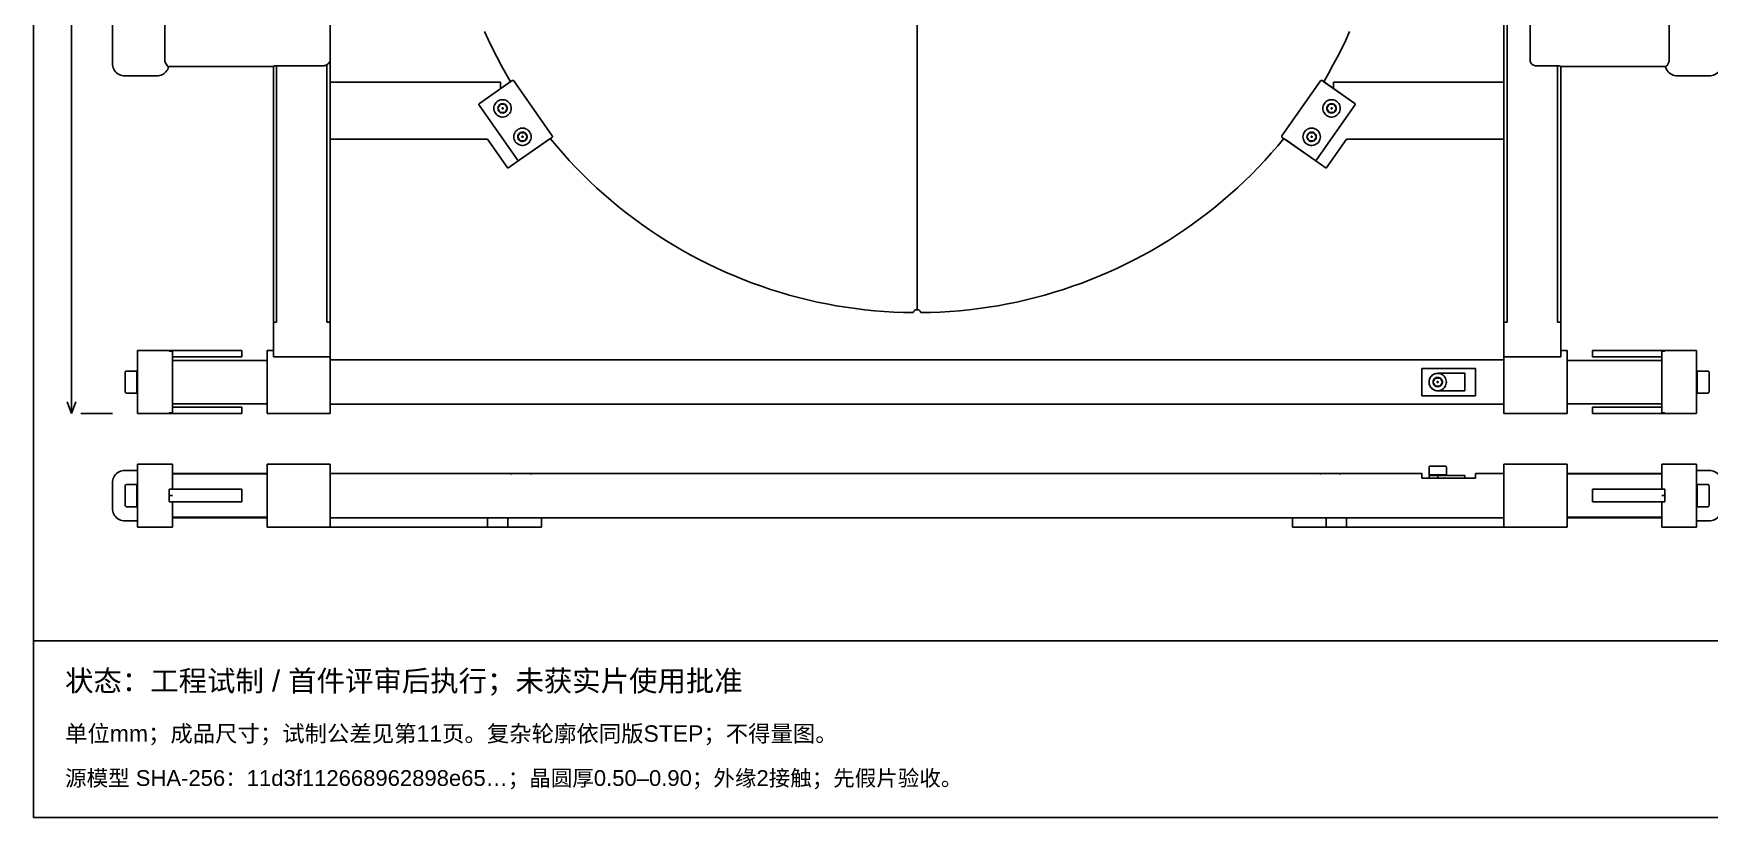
# Model space of a CAD drawing. Header units: millimetres. Extents: x 10 to 410, y 10 to 287.
# Drawn here: x 10 to 275.6, y 10 to 134.2 of the extents above; entities that cross this region are included whole.
import ezdxf

# ---------------------------------------------------------------- set-up
doc = ezdxf.new("R2010")
doc.units = ezdxf.units.MM
for name, color, linetype in [('DIM', 7, 'Continuous'), ('HOLD', 1, 'Continuous'), ('OUTLINE', 7, 'Continuous'), ('TEXT', 7, 'Continuous')]:
    doc.layers.add(name, color=color, linetype=linetype)
doc.styles.add('CJK', font='Arial Unicode.ttf')

msp = doc.modelspace()

# ---------------------------------------------------------------- linework, layer by layer
at = {"layer": 'DIM'}
for p, q in [((16, 74), (16, 256)), ((16, 74), (15.31, 75.88)), ((16, 74), (16.69, 75.88)), ((22.5, 74), (17.5, 74))]:
    msp.add_line(p, q, dxfattribs=at)
at = {"layer": 'OUTLINE'}
msp.add_line((10, 38), (410, 38), dxfattribs=at)
for points in [[(10, 10), (410, 10), (410, 287), (10, 287), (10, 10)], [(243, 88.5), (243, 241.5)], [(243.5, 88.5), (243.5, 241.5)], [(22.5, 129.5), (22.5, 200.5)], [(150, 165), (150, 90.47)], [(30.82, 130), (30.82, 137)], [(57, 130), (57, 137)], [(247.13, 130), (247.13, 137)], [(269.18, 130), (269.18, 137)], [(81.46, 134.55), (82.08, 133.19), (82.72, 131.85), (83.4, 130.52), (84.1, 129.2), (84.82, 127.89), (85.57, 126.6)], [(214.43, 126.6), (215.18, 127.89), (215.9, 129.2), (216.6, 130.52), (217.28, 131.85), (217.92, 133.19), (218.54, 134.55)], [(22.5, 129.5), (22.51, 129.26), (22.56, 129.02), (22.63, 128.79), (22.73, 128.57), (22.85, 128.36), (23, 128.17), (23.17, 128), (23.36, 127.85), (23.57, 127.73), (23.79, 127.63), (24.02, 127.56), (24.26, 127.51), (24.5, 127.5)], [(24.5, 127.5), (29.5, 127.5)], [(31.44, 129), (31.36, 128.77), (31.26, 128.55), (31.14, 128.35), (30.99, 128.16), (30.82, 128), (30.63, 127.85), (30.42, 127.73), (30.2, 127.63), (29.97, 127.56), (29.74, 127.51), (29.5, 127.5)], [(31.44, 129), (31.36, 128.77), (31.26, 128.55), (31.14, 128.35), (30.99, 128.16), (30.82, 128), (30.63, 127.85), (30.42, 127.73), (30.2, 127.63), (29.97, 127.56), (29.74, 127.51), (29.5, 127.5)], [(30.96, 129.5), (30.88, 129.68), (30.83, 129.86), (30.83, 129.93), (30.82, 130)], [(30.96, 129.5), (30.88, 129.68), (30.83, 129.86), (30.83, 129.93), (30.82, 130)], [(31.37, 129), (31.32, 129.01), (31.25, 129.07), (31.16, 129.18), (30.96, 129.5)], [(31.37, 129), (48, 129)], [(31.44, 129), (31.44, 129), (31.44, 129), (31.43, 129), (31.43, 129), (31.43, 129), (31.42, 129), (31.42, 129), (31.41, 129), (31.41, 129), (31.4, 129), (31.4, 129), (31.39, 129), (31.38, 129), (31.37, 129)], [(31.44, 129), (48, 129)], [(48, 129), (48.05, 129.03), (48.1, 129.04), (48.13, 129.06), (48.23, 129.09), (48.4, 129.13), (48.5, 129.13)], [(48, 88.5), (48, 129)], [(48.5, 129.13), (56, 129.13)], [(48.5, 88.5), (48.5, 129.13)], [(56.5, 129.29), (56.39, 129.22), (56.26, 129.17), (56.13, 129.14), (56, 129.13)], [(57, 130), (56.99, 129.88), (56.94, 129.76), (56.86, 129.63), (56.75, 129.5), (56.6, 129.36), (56.5, 129.29)], [(56.5, 88.5), (56.5, 129.29)], [(57, 88.5), (57, 130)], [(248, 129.13), (247.85, 129.15), (247.7, 129.19), (247.57, 129.25), (247.44, 129.34), (247.34, 129.44), (247.25, 129.57), (247.19, 129.7), (247.15, 129.85), (247.13, 130)], [(248, 129.13), (251.5, 129.13)], [(251.5, 88.5), (251.5, 129.13)], [(252, 129), (251.95, 129.03), (251.9, 129.04), (251.87, 129.06), (251.77, 129.09), (251.6, 129.13), (251.5, 129.13)], [(252, 129), (251.97, 129.01)], [(252, 88.5), (252, 129)], [(252, 129), (268.63, 129)], [(252, 129), (268.56, 129)], [(268.63, 129), (268.62, 129), (268.61, 129), (268.6, 129), (268.6, 129), (268.59, 129), (268.59, 129), (268.58, 129), (268.58, 129), (268.57, 129), (268.57, 129), (268.57, 129), (268.56, 129), (268.56, 129), (268.56, 129)], [(268.56, 129), (268.64, 128.77), (268.74, 128.55), (268.86, 128.35), (269.01, 128.16), (269.18, 128), (269.37, 127.85), (269.58, 127.73), (269.8, 127.63), (270.03, 127.56), (270.26, 127.51), (270.5, 127.5)], [(268.56, 129), (268.64, 128.77), (268.74, 128.55), (268.86, 128.35), (269.01, 128.16), (269.18, 128), (269.37, 127.85), (269.58, 127.73), (269.8, 127.63), (270.03, 127.56), (270.26, 127.51), (270.5, 127.5)], [(268.63, 129), (268.68, 129.01), (268.75, 129.07), (268.84, 129.18), (269.04, 129.5)], [(269.04, 129.5), (269.12, 129.68), (269.17, 129.86), (269.17, 129.93), (269.18, 130)], [(270.5, 127.5), (275.5, 127.5)], [(277.5, 129.5), (277.49, 129.26), (277.44, 129.02), (277.37, 128.79), (277.27, 128.57), (277.15, 128.36), (277, 128.17), (276.83, 128), (276.64, 127.85), (276.43, 127.73), (276.21, 127.63), (275.98, 127.56), (275.74, 127.51), (275.5, 127.5)], [(57, 126.5), (84, 126.5)], [(85.82, 126.77), (80.66, 123.16)], [(85.33, 126.43), (80.66, 123.16)], [(84, 125.5), (84, 126.5)], [(84.18, 125.63), (84, 125.5)], [(85.57, 126.6), (85.33, 126.43)], [(86.1, 126.72), (86.04, 126.78), (85.97, 126.81), (85.89, 126.81), (85.82, 126.77)], [(86.1, 126.72), (92.18, 118.04)], [(207.82, 118.04), (213.9, 126.72)], [(214.18, 126.77), (214.11, 126.81), (214.03, 126.81), (213.96, 126.78), (213.9, 126.72)], [(214.18, 126.77), (219.34, 123.16)], [(214.43, 126.6), (214.67, 126.43)], [(214.67, 126.43), (219.34, 123.16)], [(215.82, 125.63), (216, 125.5)], [(216, 126.5), (243, 126.5)], [(216, 125.5), (216, 126.5)], [(80.61, 122.88), (80.58, 122.95), (80.58, 123.03), (80.6, 123.1), (80.66, 123.16)], [(80.61, 122.88), (86.69, 114.2)], [(85.7, 122.37), (85.68, 122.58), (85.64, 122.78), (85.56, 122.97), (85.46, 123.14), (85.33, 123.31), (85.18, 123.45), (85.01, 123.56), (84.83, 123.65), (84.63, 123.71), (84.43, 123.74), (84.22, 123.74), (84.02, 123.71), (83.82, 123.65), (83.64, 123.56), (83.47, 123.45), (83.32, 123.31), (83.19, 123.14), (83.09, 122.97), (83.01, 122.78), (82.96, 122.58), (82.95, 122.37), (82.96, 122.17), (83.01, 121.97), (83.09, 121.77), (83.19, 121.6), (83.32, 121.44), (83.47, 121.3), (83.64, 121.18), (83.82, 121.09), (84.02, 121.03), (84.22, 121), (84.43, 121), (84.63, 121.03), (84.83, 121.09), (85.01, 121.18), (85.18, 121.3), (85.33, 121.44), (85.46, 121.6), (85.56, 121.77), (85.64, 121.97), (85.68, 122.17), (85.7, 122.37)], [(83.58, 122.37), (83.6, 122.52), (83.64, 122.66), (83.71, 122.79), (83.81, 122.91), (83.93, 123), (84.07, 123.07), (84.21, 123.1), (84.36, 123.11), (84.51, 123.09), (84.65, 123.04), (84.78, 122.96), (84.89, 122.85), (84.97, 122.73), (85.03, 122.59), (85.06, 122.45), (85.06, 122.3), (85.03, 122.15), (84.97, 122.01), (84.89, 121.89), (84.78, 121.78), (84.65, 121.7), (84.51, 121.65), (84.36, 121.63), (84.21, 121.64), (84.07, 121.67), (83.93, 121.74), (83.81, 121.83), (83.71, 121.95), (83.64, 122.08), (83.6, 122.22), (83.58, 122.37)], [(83.95, 123.01), (83.93, 122.96), (83.9, 122.91), (83.87, 122.87), (83.85, 122.82), (83.82, 122.78), (83.79, 122.73), (83.77, 122.69), (83.74, 122.65), (83.72, 122.6), (83.69, 122.56), (83.67, 122.51), (83.64, 122.47), (83.61, 122.42), (83.59, 122.37)], [(83.59, 122.37), (83.61, 122.32), (83.64, 122.27), (83.67, 122.23), (83.69, 122.18), (83.72, 122.14), (83.74, 122.09), (83.77, 122.05), (83.79, 122.01), (83.82, 121.96), (83.85, 121.92), (83.87, 121.87), (83.9, 121.83), (83.93, 121.78), (83.95, 121.73)], [(83.59, 122.37), (83.61, 122.32), (83.64, 122.27), (83.67, 122.23), (83.69, 122.18), (83.72, 122.14), (83.74, 122.09), (83.77, 122.05), (83.79, 122.01), (83.82, 121.96), (83.85, 121.92), (83.87, 121.87), (83.9, 121.83), (83.93, 121.78), (83.95, 121.73)], [(84.69, 123.01), (84.64, 123.01), (84.58, 123.01), (84.53, 123.01), (84.48, 123.01), (84.42, 123.01), (84.37, 123.01), (84.32, 123.01), (84.27, 123.01), (84.22, 123.01), (84.17, 123.01), (84.12, 123.01), (84.07, 123.01), (84.01, 123.01), (83.95, 123.01)], [(84.69, 123.01), (84.64, 123.01), (84.58, 123.01), (84.53, 123.01), (84.48, 123.01), (84.42, 123.01), (84.37, 123.01), (84.32, 123.01), (84.27, 123.01), (84.22, 123.01), (84.17, 123.01), (84.12, 123.01), (84.07, 123.01), (84.01, 123.01), (83.95, 123.01)], [(84.22, 122.37), (84.24, 122.42), (84.27, 122.46), (84.32, 122.47), (84.38, 122.46), (84.41, 122.42), (84.43, 122.37), (84.41, 122.32), (84.38, 122.28), (84.32, 122.27), (84.27, 122.28), (84.24, 122.32), (84.22, 122.37)], [(85.06, 122.37), (85.03, 122.42), (85.01, 122.47), (84.98, 122.51), (84.95, 122.56), (84.93, 122.6), (84.9, 122.65), (84.88, 122.69), (84.85, 122.73), (84.83, 122.78), (84.8, 122.82), (84.78, 122.87), (84.75, 122.91), (84.72, 122.96), (84.69, 123.01)], [(85.06, 122.37), (85.03, 122.42), (85.01, 122.47), (84.98, 122.51), (84.95, 122.56), (84.93, 122.6), (84.9, 122.65), (84.88, 122.69), (84.85, 122.73), (84.83, 122.78), (84.8, 122.82), (84.78, 122.87), (84.75, 122.91), (84.72, 122.96), (84.69, 123.01)], [(84.69, 121.73), (84.72, 121.78), (84.75, 121.83), (84.78, 121.87), (84.8, 121.92), (84.83, 121.96), (84.85, 122.01), (84.88, 122.05), (84.9, 122.09), (84.93, 122.14), (84.95, 122.18), (84.98, 122.23), (85.01, 122.27), (85.03, 122.32), (85.06, 122.37)], [(84.69, 121.73), (84.72, 121.78), (84.75, 121.83), (84.78, 121.87), (84.8, 121.92), (84.83, 121.96), (84.85, 122.01), (84.88, 122.05), (84.9, 122.09), (84.93, 122.14), (84.95, 122.18), (84.98, 122.23), (85.01, 122.27), (85.03, 122.32), (85.06, 122.37)], [(213.31, 114.2), (219.39, 122.88)], [(217.05, 122.37), (217.04, 122.58), (216.99, 122.78), (216.91, 122.97), (216.81, 123.14), (216.68, 123.31), (216.53, 123.45), (216.36, 123.56), (216.18, 123.65), (215.98, 123.71), (215.78, 123.74), (215.57, 123.74), (215.37, 123.71), (215.17, 123.65), (214.99, 123.56), (214.82, 123.45), (214.67, 123.31), (214.54, 123.14), (214.44, 122.97), (214.36, 122.78), (214.32, 122.58), (214.3, 122.37), (214.32, 122.17), (214.36, 121.97), (214.44, 121.77), (214.54, 121.6), (214.67, 121.44), (214.82, 121.3), (214.99, 121.18), (215.17, 121.09), (215.37, 121.03), (215.57, 121), (215.78, 121), (215.98, 121.03), (216.18, 121.09), (216.36, 121.18), (216.53, 121.3), (216.68, 121.44), (216.81, 121.6), (216.91, 121.77), (216.99, 121.97), (217.04, 122.17), (217.05, 122.37)], [(214.93, 122.37), (214.95, 122.52), (214.99, 122.66), (215.07, 122.79), (215.16, 122.91), (215.28, 123), (215.42, 123.07), (215.56, 123.1), (215.71, 123.11), (215.86, 123.09), (216, 123.04), (216.13, 122.96), (216.24, 122.85), (216.33, 122.73), (216.38, 122.59), (216.41, 122.45), (216.41, 122.3), (216.38, 122.15), (216.33, 122.01), (216.24, 121.89), (216.13, 121.78), (216, 121.7), (215.86, 121.65), (215.71, 121.63), (215.56, 121.64), (215.42, 121.67), (215.28, 121.74), (215.16, 121.83), (215.07, 121.95), (214.99, 122.08), (214.95, 122.22), (214.93, 122.37)], [(215.31, 123.01), (215.28, 122.96), (215.25, 122.91), (215.22, 122.87), (215.2, 122.82), (215.17, 122.78), (215.15, 122.73), (215.12, 122.69), (215.1, 122.65), (215.07, 122.6), (215.05, 122.56), (215.02, 122.51), (214.99, 122.47), (214.97, 122.42), (214.94, 122.37)], [(214.94, 122.37), (214.97, 122.32), (214.99, 122.27), (215.02, 122.23), (215.05, 122.18), (215.07, 122.14), (215.1, 122.09), (215.12, 122.05), (215.15, 122.01), (215.17, 121.96), (215.2, 121.92), (215.22, 121.87), (215.25, 121.83), (215.28, 121.78), (215.31, 121.73)], [(214.94, 122.37), (214.97, 122.32), (214.99, 122.27), (215.02, 122.23), (215.05, 122.18), (215.07, 122.14), (215.1, 122.09), (215.12, 122.05), (215.15, 122.01), (215.17, 121.96), (215.2, 121.92), (215.22, 121.87), (215.25, 121.83), (215.28, 121.78), (215.31, 121.73)], [(216.05, 123.01), (215.99, 123.01), (215.93, 123.01), (215.88, 123.01), (215.83, 123.01), (215.78, 123.01), (215.73, 123.01), (215.68, 123.01), (215.63, 123.01), (215.58, 123.01), (215.52, 123.01), (215.47, 123.01), (215.42, 123.01), (215.36, 123.01), (215.31, 123.01)], [(216.05, 123.01), (215.99, 123.01), (215.93, 123.01), (215.88, 123.01), (215.83, 123.01), (215.78, 123.01), (215.73, 123.01), (215.68, 123.01), (215.63, 123.01), (215.58, 123.01), (215.52, 123.01), (215.47, 123.01), (215.42, 123.01), (215.36, 123.01), (215.31, 123.01)], [(215.57, 122.37), (215.59, 122.42), (215.62, 122.46), (215.68, 122.47), (215.73, 122.46), (215.76, 122.42), (215.78, 122.37), (215.76, 122.32), (215.73, 122.28), (215.68, 122.27), (215.62, 122.28), (215.59, 122.32), (215.57, 122.37)], [(216.41, 122.37), (216.39, 122.42), (216.36, 122.47), (216.33, 122.51), (216.31, 122.56), (216.28, 122.6), (216.26, 122.65), (216.23, 122.69), (216.21, 122.73), (216.18, 122.78), (216.15, 122.82), (216.13, 122.87), (216.1, 122.91), (216.07, 122.96), (216.05, 123.01)], [(216.41, 122.37), (216.39, 122.42), (216.36, 122.47), (216.33, 122.51), (216.31, 122.56), (216.28, 122.6), (216.26, 122.65), (216.23, 122.69), (216.21, 122.73), (216.18, 122.78), (216.15, 122.82), (216.13, 122.87), (216.1, 122.91), (216.07, 122.96), (216.05, 123.01)], [(216.05, 121.73), (216.07, 121.78), (216.1, 121.83), (216.13, 121.87), (216.15, 121.92), (216.18, 121.96), (216.21, 122.01), (216.23, 122.05), (216.26, 122.09), (216.28, 122.14), (216.31, 122.18), (216.33, 122.23), (216.36, 122.27), (216.39, 122.32), (216.41, 122.37)], [(216.05, 121.73), (216.07, 121.78), (216.1, 121.83), (216.13, 121.87), (216.15, 121.92), (216.18, 121.96), (216.21, 122.01), (216.23, 122.05), (216.26, 122.09), (216.28, 122.14), (216.31, 122.18), (216.33, 122.23), (216.36, 122.27), (216.39, 122.32), (216.41, 122.37)], [(219.34, 123.16), (219.4, 123.1), (219.42, 123.03), (219.42, 122.95), (219.39, 122.88)], [(83.95, 121.73), (84.01, 121.73), (84.07, 121.73), (84.12, 121.73), (84.17, 121.73), (84.22, 121.73), (84.27, 121.73), (84.32, 121.73), (84.37, 121.73), (84.42, 121.73), (84.48, 121.73), (84.53, 121.73), (84.58, 121.73), (84.64, 121.73), (84.69, 121.73)], [(83.95, 121.73), (84.01, 121.73), (84.07, 121.73), (84.12, 121.73), (84.17, 121.73), (84.22, 121.73), (84.27, 121.73), (84.32, 121.73), (84.37, 121.73), (84.42, 121.73), (84.48, 121.73), (84.53, 121.73), (84.58, 121.73), (84.64, 121.73), (84.69, 121.73)], [(215.31, 121.73), (215.36, 121.73), (215.42, 121.73), (215.47, 121.73), (215.52, 121.73), (215.58, 121.73), (215.63, 121.73), (215.68, 121.73), (215.73, 121.73), (215.78, 121.73), (215.83, 121.73), (215.88, 121.73), (215.93, 121.73), (215.99, 121.73), (216.05, 121.73)], [(215.31, 121.73), (215.36, 121.73), (215.42, 121.73), (215.47, 121.73), (215.52, 121.73), (215.58, 121.73), (215.63, 121.73), (215.68, 121.73), (215.73, 121.73), (215.78, 121.73), (215.83, 121.73), (215.88, 121.73), (215.93, 121.73), (215.99, 121.73), (216.05, 121.73)], [(57, 117.5), (81.94, 117.5)], [(81.94, 117.5), (85.17, 112.89)], [(88.85, 117.86), (88.84, 118.07), (88.79, 118.27), (88.72, 118.46), (88.61, 118.64), (88.49, 118.8), (88.34, 118.94), (88.17, 119.06), (87.98, 119.14), (87.78, 119.21), (87.58, 119.24), (87.38, 119.24), (87.17, 119.21), (86.98, 119.14), (86.79, 119.06), (86.62, 118.94), (86.47, 118.8), (86.34, 118.64), (86.24, 118.46), (86.16, 118.27), (86.12, 118.07), (86.1, 117.86), (86.12, 117.66), (86.16, 117.46), (86.24, 117.27), (86.34, 117.09), (86.47, 116.93), (86.62, 116.79), (86.79, 116.67), (86.98, 116.59), (87.17, 116.52), (87.38, 116.49), (87.58, 116.49), (87.78, 116.52), (87.98, 116.59), (88.17, 116.67), (88.34, 116.79), (88.49, 116.93), (88.61, 117.09), (88.72, 117.27), (88.79, 117.46), (88.84, 117.66), (88.85, 117.86)], [(86.74, 117.86), (86.75, 118.01), (86.8, 118.16), (86.87, 118.29), (86.97, 118.4), (87.09, 118.5), (87.22, 118.56), (87.37, 118.6), (87.52, 118.61), (87.66, 118.58), (87.81, 118.53), (87.93, 118.45), (88.04, 118.35), (88.13, 118.23), (88.19, 118.09), (88.22, 117.94), (88.22, 117.79), (88.19, 117.64), (88.13, 117.5), (88.04, 117.38), (87.93, 117.28), (87.81, 117.2), (87.66, 117.15), (87.52, 117.12), (87.37, 117.13), (87.22, 117.17), (87.09, 117.23), (86.97, 117.33), (86.87, 117.44), (86.8, 117.57), (86.75, 117.72), (86.74, 117.86)], [(87.11, 118.5), (87.08, 118.46), (87.05, 118.41), (87.03, 118.36), (87, 118.32), (86.97, 118.27), (86.95, 118.23), (86.92, 118.18), (86.9, 118.14), (86.87, 118.1), (86.85, 118.05), (86.82, 118.01), (86.8, 117.96), (86.77, 117.91), (86.74, 117.86)], [(86.74, 117.86), (86.77, 117.82), (86.8, 117.77), (86.82, 117.72), (86.85, 117.68), (86.87, 117.63), (86.9, 117.59), (86.92, 117.54), (86.95, 117.5), (86.97, 117.46), (87, 117.41), (87.03, 117.37), (87.05, 117.32), (87.08, 117.27), (87.11, 117.22)], [(86.74, 117.86), (86.77, 117.82), (86.8, 117.77), (86.82, 117.72), (86.85, 117.68), (86.87, 117.63), (86.9, 117.59), (86.92, 117.54), (86.95, 117.5), (86.97, 117.46), (87, 117.41), (87.03, 117.37), (87.05, 117.32), (87.08, 117.27), (87.11, 117.22)], [(92.13, 117.76), (86.97, 114.15)], [(91.64, 117.42), (86.97, 114.15)], [(87.85, 118.5), (87.79, 118.5), (87.74, 118.5), (87.68, 118.5), (87.63, 118.5), (87.58, 118.5), (87.53, 118.5), (87.48, 118.5), (87.43, 118.5), (87.38, 118.5), (87.33, 118.5), (87.27, 118.5), (87.22, 118.5), (87.17, 118.5), (87.11, 118.5)], [(87.85, 118.5), (87.79, 118.5), (87.74, 118.5), (87.68, 118.5), (87.63, 118.5), (87.58, 118.5), (87.53, 118.5), (87.48, 118.5), (87.43, 118.5), (87.38, 118.5), (87.33, 118.5), (87.27, 118.5), (87.22, 118.5), (87.17, 118.5), (87.11, 118.5)], [(87.11, 117.22), (87.17, 117.22), (87.22, 117.22), (87.27, 117.22), (87.33, 117.22), (87.38, 117.22), (87.43, 117.22), (87.48, 117.22), (87.53, 117.22), (87.58, 117.22), (87.63, 117.22), (87.68, 117.22), (87.74, 117.22), (87.79, 117.22), (87.85, 117.22)], [(87.11, 117.22), (87.17, 117.22), (87.22, 117.22), (87.27, 117.22), (87.33, 117.22), (87.38, 117.22), (87.43, 117.22), (87.48, 117.22), (87.53, 117.22), (87.58, 117.22), (87.63, 117.22), (87.68, 117.22), (87.74, 117.22), (87.79, 117.22), (87.85, 117.22)], [(87.38, 117.86), (87.39, 117.92), (87.43, 117.95), (87.48, 117.97), (87.53, 117.95), (87.57, 117.92), (87.58, 117.86), (87.57, 117.81), (87.53, 117.78), (87.48, 117.76), (87.43, 117.78), (87.39, 117.81), (87.38, 117.86)], [(88.22, 117.86), (88.19, 117.91), (88.16, 117.96), (88.14, 118.01), (88.11, 118.05), (88.08, 118.1), (88.06, 118.14), (88.03, 118.18), (88.01, 118.23), (87.98, 118.27), (87.96, 118.32), (87.93, 118.36), (87.9, 118.41), (87.88, 118.46), (87.85, 118.5)], [(88.22, 117.86), (88.19, 117.91), (88.16, 117.96), (88.14, 118.01), (88.11, 118.05), (88.08, 118.1), (88.06, 118.14), (88.03, 118.18), (88.01, 118.23), (87.98, 118.27), (87.96, 118.32), (87.93, 118.36), (87.9, 118.41), (87.88, 118.46), (87.85, 118.5)], [(87.85, 117.22), (87.88, 117.27), (87.9, 117.32), (87.93, 117.37), (87.96, 117.41), (87.98, 117.46), (88.01, 117.5), (88.03, 117.54), (88.06, 117.59), (88.08, 117.63), (88.11, 117.68), (88.14, 117.72), (88.16, 117.77), (88.19, 117.82), (88.22, 117.86)], [(87.85, 117.22), (87.88, 117.27), (87.9, 117.32), (87.93, 117.37), (87.96, 117.41), (87.98, 117.46), (88.01, 117.5), (88.03, 117.54), (88.06, 117.59), (88.08, 117.63), (88.11, 117.68), (88.14, 117.72), (88.16, 117.77), (88.19, 117.82), (88.22, 117.86)], [(91.88, 117.59), (92.86, 116.41), (93.87, 115.26), (94.9, 114.12), (95.95, 113.01), (97.02, 111.91), (98.12, 110.84), (99.23, 109.79), (100.37, 108.77), (101.53, 107.77), (102.71, 106.79), (103.91, 105.83), (105.13, 104.9), (106.36, 104), (107.62, 103.12), (108.89, 102.27), (110.18, 101.44), (111.49, 100.64), (112.81, 99.87), (114.15, 99.12), (115.5, 98.4), (116.87, 97.71), (118.25, 97.05), (119.65, 96.42), (121.05, 95.81), (122.47, 95.23), (123.9, 94.69), (125.35, 94.17), (126.8, 93.68), (128.26, 93.22), (129.73, 92.79), (131.21, 92.39), (132.7, 92.02), (134.19, 91.68), (135.69, 91.38), (137.2, 91.1), (138.71, 90.85), (140.23, 90.64), (141.75, 90.46), (143.27, 90.3), (144.8, 90.18), (146.33, 90.09), (147.86, 90.03), (149.39, 90)], [(92.13, 117.76), (92.18, 117.82), (92.21, 117.89), (92.21, 117.97), (92.18, 118.04)], [(150.61, 90), (152.14, 90.03), (153.67, 90.09), (155.2, 90.18), (156.73, 90.3), (158.25, 90.46), (159.77, 90.64), (161.29, 90.85), (162.8, 91.1), (164.31, 91.38), (165.81, 91.68), (167.3, 92.02), (168.79, 92.39), (170.27, 92.79), (171.74, 93.22), (173.2, 93.68), (174.65, 94.17), (176.1, 94.69), (177.53, 95.23), (178.95, 95.81), (180.35, 96.42), (181.75, 97.05), (183.13, 97.71), (184.5, 98.4), (185.85, 99.12), (187.19, 99.87), (188.51, 100.64), (189.82, 101.44), (191.11, 102.27), (192.38, 103.12), (193.64, 104), (194.87, 104.9), (196.09, 105.83), (197.29, 106.79), (198.47, 107.77), (199.63, 108.77), (200.77, 109.79), (201.88, 110.84), (202.98, 111.91), (204.05, 113.01), (205.1, 114.12), (206.13, 115.26), (207.14, 116.41), (208.12, 117.59)], [(207.82, 118.04), (207.79, 117.97), (207.79, 117.89), (207.82, 117.82), (207.87, 117.76)], [(207.87, 117.76), (213.03, 114.15)], [(208.36, 117.42), (213.03, 114.15)], [(213.9, 117.86), (213.88, 118.07), (213.84, 118.27), (213.76, 118.46), (213.66, 118.64), (213.53, 118.8), (213.38, 118.94), (213.21, 119.06), (213.02, 119.14), (212.83, 119.21), (212.62, 119.24), (212.42, 119.24), (212.22, 119.21), (212.02, 119.14), (211.83, 119.06), (211.66, 118.94), (211.51, 118.8), (211.39, 118.64), (211.28, 118.46), (211.21, 118.27), (211.16, 118.07), (211.15, 117.86), (211.16, 117.66), (211.21, 117.46), (211.28, 117.27), (211.39, 117.09), (211.51, 116.93), (211.66, 116.79), (211.83, 116.67), (212.02, 116.59), (212.22, 116.52), (212.42, 116.49), (212.62, 116.49), (212.83, 116.52), (213.02, 116.59), (213.21, 116.67), (213.38, 116.79), (213.53, 116.93), (213.66, 117.09), (213.76, 117.27), (213.84, 117.46), (213.88, 117.66), (213.9, 117.86)], [(211.78, 117.86), (211.79, 118.01), (211.84, 118.16), (211.91, 118.29), (212.01, 118.4), (212.13, 118.5), (212.26, 118.56), (212.41, 118.6), (212.56, 118.61), (212.71, 118.58), (212.85, 118.53), (212.98, 118.45), (213.08, 118.35), (213.17, 118.23), (213.23, 118.09), (213.26, 117.94), (213.26, 117.79), (213.23, 117.64), (213.17, 117.5), (213.08, 117.38), (212.98, 117.28), (212.85, 117.2), (212.71, 117.15), (212.56, 117.12), (212.41, 117.13), (212.26, 117.17), (212.13, 117.23), (212.01, 117.33), (211.91, 117.44), (211.84, 117.57), (211.79, 117.72), (211.78, 117.86)], [(212.15, 118.5), (212.12, 118.46), (212.1, 118.41), (212.07, 118.36), (212.04, 118.32), (212.02, 118.27), (211.99, 118.23), (211.97, 118.18), (211.94, 118.14), (211.92, 118.1), (211.89, 118.05), (211.86, 118.01), (211.84, 117.96), (211.81, 117.91), (211.78, 117.86)], [(211.78, 117.86), (211.81, 117.82), (211.84, 117.77), (211.86, 117.72), (211.89, 117.68), (211.92, 117.63), (211.94, 117.59), (211.97, 117.54), (211.99, 117.5), (212.02, 117.46), (212.04, 117.41), (212.07, 117.37), (212.1, 117.32), (212.12, 117.27), (212.15, 117.22)], [(211.78, 117.86), (211.81, 117.82), (211.84, 117.77), (211.86, 117.72), (211.89, 117.68), (211.92, 117.63), (211.94, 117.59), (211.97, 117.54), (211.99, 117.5), (212.02, 117.46), (212.04, 117.41), (212.07, 117.37), (212.1, 117.32), (212.12, 117.27), (212.15, 117.22)], [(212.89, 118.5), (212.83, 118.5), (212.78, 118.5), (212.73, 118.5), (212.67, 118.5), (212.62, 118.5), (212.57, 118.5), (212.52, 118.5), (212.47, 118.5), (212.42, 118.5), (212.37, 118.5), (212.32, 118.5), (212.26, 118.5), (212.21, 118.5), (212.15, 118.5)], [(212.89, 118.5), (212.83, 118.5), (212.78, 118.5), (212.73, 118.5), (212.67, 118.5), (212.62, 118.5), (212.57, 118.5), (212.52, 118.5), (212.47, 118.5), (212.42, 118.5), (212.37, 118.5), (212.32, 118.5), (212.26, 118.5), (212.21, 118.5), (212.15, 118.5)], [(212.15, 117.22), (212.21, 117.22), (212.26, 117.22), (212.32, 117.22), (212.37, 117.22), (212.42, 117.22), (212.47, 117.22), (212.52, 117.22), (212.57, 117.22), (212.62, 117.22), (212.67, 117.22), (212.73, 117.22), (212.78, 117.22), (212.83, 117.22), (212.89, 117.22)], [(212.15, 117.22), (212.21, 117.22), (212.26, 117.22), (212.32, 117.22), (212.37, 117.22), (212.42, 117.22), (212.47, 117.22), (212.52, 117.22), (212.57, 117.22), (212.62, 117.22), (212.67, 117.22), (212.73, 117.22), (212.78, 117.22), (212.83, 117.22), (212.89, 117.22)], [(212.42, 117.86), (212.43, 117.92), (212.47, 117.95), (212.52, 117.97), (212.57, 117.95), (212.61, 117.92), (212.62, 117.86), (212.61, 117.81), (212.57, 117.78), (212.52, 117.76), (212.47, 117.78), (212.43, 117.81), (212.42, 117.86)], [(213.26, 117.86), (213.23, 117.91), (213.2, 117.96), (213.18, 118.01), (213.15, 118.05), (213.13, 118.1), (213.1, 118.14), (213.08, 118.18), (213.05, 118.23), (213.03, 118.27), (213, 118.32), (212.97, 118.36), (212.95, 118.41), (212.92, 118.46), (212.89, 118.5)], [(213.26, 117.86), (213.23, 117.91), (213.2, 117.96), (213.18, 118.01), (213.15, 118.05), (213.13, 118.1), (213.1, 118.14), (213.08, 118.18), (213.05, 118.23), (213.03, 118.27), (213, 118.32), (212.97, 118.36), (212.95, 118.41), (212.92, 118.46), (212.89, 118.5)], [(212.89, 117.22), (212.92, 117.27), (212.95, 117.32), (212.97, 117.37), (213, 117.41), (213.03, 117.46), (213.05, 117.5), (213.08, 117.54), (213.1, 117.59), (213.13, 117.63), (213.15, 117.68), (213.18, 117.72), (213.2, 117.77), (213.23, 117.82), (213.26, 117.86)], [(212.89, 117.22), (212.92, 117.27), (212.95, 117.32), (212.97, 117.37), (213, 117.41), (213.03, 117.46), (213.05, 117.5), (213.08, 117.54), (213.1, 117.59), (213.13, 117.63), (213.15, 117.68), (213.18, 117.72), (213.2, 117.77), (213.23, 117.82), (213.26, 117.86)], [(214.83, 112.89), (218.06, 117.5)], [(218.06, 117.5), (243, 117.5)], [(86.97, 114.15), (86.9, 114.12), (86.82, 114.12), (86.75, 114.14), (86.69, 114.2)], [(213.31, 114.2), (213.25, 114.14), (213.18, 114.12), (213.1, 114.12), (213.03, 114.15)], [(86.97, 114.15), (85.17, 112.89)], [(213.03, 114.15), (214.83, 112.89)], [(150, 90.47), (149.86, 90.46), (149.73, 90.42), (149.62, 90.34), (149.52, 90.25), (149.44, 90.13), (149.39, 90)], [(150.61, 90), (150.56, 90.13), (150.48, 90.25), (150.38, 90.34), (150.27, 90.42), (150.14, 90.46), (150, 90.47)], [(48, 88.5), (48.5, 88.5)], [(48, 83), (48, 88.5)], [(56.5, 88.5), (57, 88.5)], [(57, 83), (57, 88.5)], [(243, 88.5), (243.5, 88.5)], [(243, 83), (243, 88.5)], [(251.5, 88.5), (252, 88.5)], [(252, 83), (252, 88.5)], [(26.5, 84), (26.5, 83.97), (26.5, 83.87), (26.5, 83.72), (26.5, 83.5), (26.5, 83.23), (26.5, 82.91), (26.5, 82.54), (26.5, 82.12), (26.5, 81.66), (26.5, 81.17), (26.5, 80.65), (26.5, 80.11), (26.5, 79.56), (26.5, 79)], [(26.5, 84), (31.5, 84)], [(31.5, 83.9), (31.5, 84)], [(31.5, 84), (43, 84)], [(31.5, 83.9), (32, 83.9)], [(32, 83.9), (32, 83.78), (32, 83.61), (32, 83.4), (32, 83.15), (32, 82.85), (32, 82.53), (32, 82.16), (32, 81.77), (32, 81.35), (32, 80.91), (32, 80.45), (32, 79.97), (32, 79.49), (32, 79)], [(32, 83), (43, 83)], [(32, 82.43), (47, 82.43)], [(43, 83), (43, 84)], [(47, 84), (47, 83.97), (47, 83.87), (47, 83.72), (47, 83.5), (47, 83.23), (47, 82.91), (47, 82.54), (47, 82.12), (47, 81.66), (47, 81.17), (47, 80.65), (47, 80.11), (47, 79.56), (47, 79)], [(47, 84), (48, 84)], [(48, 83), (57, 83)], [(57, 83), (57, 82.79), (57, 82.57), (57, 82.33), (57, 82.07), (57, 81.81), (57, 81.53), (57, 81.24), (57, 80.94), (57, 80.63), (57, 80.31), (57, 79.99), (57, 79.66), (57, 79.33), (57, 79)], [(57, 82.5), (243, 82.5)], [(243, 83), (252, 83)], [(243, 83), (243, 82.79), (243, 82.57), (243, 82.33), (243, 82.07), (243, 81.81), (243, 81.53), (243, 81.24), (243, 80.94), (243, 80.63), (243, 80.31), (243, 79.99), (243, 79.66), (243, 79.33), (243, 79)], [(252, 84), (253, 84)], [(253, 84), (253, 83.97), (253, 83.87), (253, 83.72), (253, 83.5), (253, 83.23), (253, 82.91), (253, 82.54), (253, 82.12), (253, 81.66), (253, 81.17), (253, 80.65), (253, 80.11), (253, 79.56), (253, 79)], [(253, 82.43), (268, 82.43)], [(257, 84), (268.5, 84)], [(257, 83), (257, 84)], [(257, 83), (268, 83)], [(268, 83.9), (268, 83.78), (268, 83.61), (268, 83.4), (268, 83.15), (268, 82.85), (268, 82.53), (268, 82.16), (268, 81.77), (268, 81.35), (268, 80.91), (268, 80.45), (268, 79.97), (268, 79.49), (268, 79)], [(268, 83.9), (268.5, 83.9)], [(268.5, 83.9), (268.5, 84)], [(268.5, 84), (273.5, 84)], [(273.5, 84), (273.5, 83.97), (273.5, 83.87), (273.5, 83.72), (273.5, 83.5), (273.5, 83.23), (273.5, 82.91), (273.5, 82.54), (273.5, 82.12), (273.5, 81.66), (273.5, 81.17), (273.5, 80.65), (273.5, 80.11), (273.5, 79.56), (273.5, 79)], [(24.7, 80.75), (24.61, 80.73), (24.55, 80.68), (24.51, 80.62), (24.5, 80.55)], [(24.5, 79), (24.5, 79.17), (24.5, 79.34), (24.5, 79.51), (24.5, 79.67), (24.5, 79.82), (24.5, 79.97), (24.5, 80.1), (24.5, 80.21), (24.5, 80.31), (24.5, 80.4), (24.5, 80.46), (24.5, 80.51), (24.5, 80.54), (24.5, 80.55)], [(24.5, 80.55), (24.5, 80.55), (24.5, 80.54), (24.5, 80.52), (24.5, 80.49), (24.5, 80.46), (24.5, 80.42), (24.5, 80.37), (24.5, 80.32), (24.5, 80.26), (24.5, 80.2), (24.5, 80.13), (24.5, 80.05), (24.5, 79.97), (24.5, 79.89)], [(24.7, 80.75), (26.38, 80.75)], [(26.38, 79), (26.38, 79.2), (26.38, 79.39), (26.38, 79.58), (26.38, 79.76), (26.38, 79.93), (26.38, 80.09), (26.38, 80.24), (26.38, 80.37), (26.38, 80.48), (26.38, 80.58), (26.38, 80.65), (26.38, 80.71), (26.38, 80.74), (26.38, 80.75)], [(26.5, 80.63), (26.38, 80.75)], [(230, 81.17), (238.5, 81.17)], [(230, 81.17), (230, 81.03), (230, 80.89), (230, 80.75), (230, 80.61), (230, 80.46), (230, 80.3), (230, 80.15), (230, 79.99), (230, 79.83), (230, 79.66), (230, 79.5), (230, 79.33), (230, 79.17), (230, 79)], [(232.5, 80.39), (232.29, 80.37), (232.09, 80.32), (231.9, 80.25), (231.72, 80.14), (231.56, 80.02), (231.42, 79.86), (231.3, 79.69), (231.21, 79.51), (231.15, 79.31), (231.12, 79.1), (231.12, 78.9), (231.15, 78.69), (231.21, 78.49), (231.3, 78.31), (231.42, 78.14), (231.56, 77.98), (231.72, 77.86), (231.9, 77.75), (232.09, 77.68), (232.29, 77.63), (232.5, 77.61)], [(233.88, 79), (233.86, 79.2), (233.81, 79.41), (233.74, 79.6), (233.64, 79.77), (233.51, 79.94), (233.36, 80.08), (233.19, 80.19), (233, 80.28), (232.81, 80.34), (232.6, 80.37), (232.4, 80.37), (232.19, 80.34), (232, 80.28), (231.81, 80.19), (231.64, 80.08), (231.49, 79.94), (231.36, 79.77), (231.26, 79.6), (231.19, 79.41), (231.14, 79.2), (231.12, 79), (231.14, 78.8), (231.19, 78.59), (231.26, 78.4), (231.36, 78.23), (231.49, 78.06), (231.64, 77.92), (231.81, 77.81), (232, 77.72), (232.19, 77.66), (232.4, 77.63), (232.6, 77.63), (232.81, 77.66), (233, 77.72), (233.19, 77.81), (233.36, 77.92), (233.51, 78.06), (233.64, 78.23), (233.74, 78.4), (233.81, 78.59), (233.86, 78.8), (233.88, 79)], [(231.76, 79), (231.77, 79.15), (231.82, 79.29), (231.89, 79.42), (231.99, 79.54), (232.11, 79.63), (232.24, 79.7), (232.39, 79.73), (232.54, 79.74), (232.69, 79.72), (232.83, 79.67), (232.95, 79.59), (233.06, 79.48), (233.15, 79.36), (233.21, 79.22), (233.24, 79.08), (233.24, 78.92), (233.21, 78.78), (233.15, 78.64), (233.06, 78.52), (232.95, 78.41), (232.83, 78.33), (232.69, 78.28), (232.54, 78.26), (232.39, 78.27), (232.24, 78.3), (232.11, 78.37), (231.99, 78.46), (231.89, 78.58), (231.82, 78.71), (231.77, 78.85), (231.76, 79)], [(232.5, 80.39), (236.81, 80.39)], [(236.81, 77.61), (236.81, 80.39)], [(238.5, 81.17), (238.5, 81.03), (238.5, 80.89), (238.5, 80.75), (238.5, 80.61), (238.5, 80.46), (238.5, 80.3), (238.5, 80.15), (238.5, 79.99), (238.5, 79.83), (238.5, 79.66), (238.5, 79.5), (238.5, 79.33), (238.5, 79.17), (238.5, 79)], [(273.5, 80.63), (273.62, 80.75)], [(273.62, 80.75), (273.62, 80.71), (273.62, 80.58), (273.62, 80.37), (273.62, 80.09), (273.62, 79.76), (273.62, 79.39), (273.62, 79), (273.62, 78.61), (273.62, 78.24), (273.62, 77.91), (273.62, 77.63), (273.62, 77.42), (273.62, 77.29), (273.62, 77.25)], [(275.3, 80.75), (273.62, 80.75)], [(275.3, 80.75), (275.39, 80.73), (275.45, 80.68), (275.49, 80.62), (275.5, 80.55)], [(275.5, 79.89), (275.5, 79.97), (275.5, 80.05), (275.5, 80.13), (275.5, 80.2), (275.5, 80.26), (275.5, 80.32), (275.5, 80.37), (275.5, 80.42), (275.5, 80.46), (275.5, 80.49), (275.5, 80.52), (275.5, 80.54), (275.5, 80.55), (275.5, 80.55)], [(275.5, 80.55), (275.5, 80.51), (275.5, 80.4), (275.5, 80.21), (275.5, 79.97), (275.5, 79.67), (275.5, 79.34), (275.5, 79), (275.5, 78.66), (275.5, 78.33), (275.5, 78.03), (275.5, 77.79), (275.5, 77.6), (275.5, 77.49), (275.5, 77.45)], [(24.5, 77.45), (24.5, 77.46), (24.5, 77.49), (24.5, 77.54), (24.5, 77.6), (24.5, 77.69), (24.5, 77.79), (24.5, 77.9), (24.5, 78.03), (24.5, 78.18), (24.5, 78.33), (24.5, 78.49), (24.5, 78.66), (24.5, 78.83), (24.5, 79)], [(24.5, 78.11), (24.5, 78.03), (24.5, 77.95), (24.5, 77.87), (24.5, 77.8), (24.5, 77.74), (24.5, 77.68), (24.5, 77.63), (24.5, 77.58), (24.5, 77.54), (24.5, 77.51), (24.5, 77.48), (24.5, 77.46), (24.5, 77.45), (24.5, 77.45)], [(24.7, 77.25), (24.61, 77.27), (24.55, 77.32), (24.51, 77.38), (24.5, 77.45)], [(24.7, 77.25), (26.38, 77.25)], [(26.38, 77.25), (26.38, 77.26), (26.38, 77.29), (26.38, 77.35), (26.38, 77.42), (26.38, 77.52), (26.38, 77.63), (26.38, 77.76), (26.38, 77.91), (26.38, 78.07), (26.38, 78.24), (26.38, 78.42), (26.38, 78.61), (26.38, 78.8), (26.38, 79)], [(26.5, 77.37), (26.38, 77.25)], [(26.5, 79), (26.5, 78.44), (26.5, 77.89), (26.5, 77.35), (26.5, 76.83), (26.5, 76.34), (26.5, 75.88), (26.5, 75.46), (26.5, 75.09), (26.5, 74.77), (26.5, 74.5), (26.5, 74.28), (26.5, 74.13), (26.5, 74.03), (26.5, 74)], [(32, 79), (32, 78.51), (32, 78.03), (32, 77.55), (32, 77.09), (32, 76.65), (32, 76.23), (32, 75.84), (32, 75.47), (32, 75.15), (32, 74.85), (32, 74.6), (32, 74.39), (32, 74.22), (32, 74.1)], [(47, 79), (47, 78.44), (47, 77.89), (47, 77.35), (47, 76.83), (47, 76.34), (47, 75.88), (47, 75.46), (47, 75.09), (47, 74.77), (47, 74.5), (47, 74.28), (47, 74.13), (47, 74.03), (47, 74)], [(57, 79), (57, 78.44), (57, 77.89), (57, 77.35), (57, 76.83), (57, 76.34), (57, 75.88), (57, 75.46), (57, 75.09), (57, 74.77), (57, 74.5), (57, 74.28), (57, 74.13), (57, 74.03), (57, 74)], [(230, 79), (230, 78.83), (230, 78.67), (230, 78.5), (230, 78.34), (230, 78.17), (230, 78.01), (230, 77.85), (230, 77.7), (230, 77.54), (230, 77.39), (230, 77.25), (230, 77.11), (230, 76.97), (230, 76.83)], [(232.13, 79.64), (232.1, 79.59), (232.07, 79.54), (232.05, 79.5), (232.02, 79.45), (232, 79.41), (231.97, 79.36), (231.95, 79.32), (231.92, 79.28), (231.9, 79.23), (231.87, 79.19), (231.84, 79.14), (231.82, 79.1), (231.79, 79.05), (231.76, 79)], [(231.76, 79), (231.79, 78.95), (231.82, 78.9), (231.84, 78.86), (231.87, 78.81), (231.9, 78.77), (231.92, 78.72), (231.95, 78.68), (231.97, 78.64), (232, 78.59), (232.02, 78.55), (232.05, 78.5), (232.07, 78.46), (232.1, 78.41), (232.13, 78.36)], [(231.76, 79), (231.79, 78.95), (231.82, 78.9), (231.84, 78.86), (231.87, 78.81), (231.9, 78.77), (231.92, 78.72), (231.95, 78.68), (231.97, 78.64), (232, 78.59), (232.02, 78.55), (232.05, 78.5), (232.07, 78.46), (232.1, 78.41), (232.13, 78.36)], [(232.87, 79.64), (232.81, 79.64), (232.76, 79.64), (232.7, 79.64), (232.65, 79.64), (232.6, 79.64), (232.55, 79.64), (232.5, 79.64), (232.45, 79.64), (232.4, 79.64), (232.35, 79.64), (232.3, 79.64), (232.24, 79.64), (232.19, 79.64), (232.13, 79.64)], [(232.87, 79.64), (232.81, 79.64), (232.76, 79.64), (232.7, 79.64), (232.65, 79.64), (232.6, 79.64), (232.55, 79.64), (232.5, 79.64), (232.45, 79.64), (232.4, 79.64), (232.35, 79.64), (232.3, 79.64), (232.24, 79.64), (232.19, 79.64), (232.13, 79.64)], [(232.13, 78.36), (232.19, 78.36), (232.24, 78.36), (232.3, 78.36), (232.35, 78.36), (232.4, 78.36), (232.45, 78.36), (232.5, 78.36), (232.55, 78.36), (232.6, 78.36), (232.65, 78.36), (232.7, 78.36), (232.76, 78.36), (232.81, 78.36), (232.87, 78.36)], [(232.13, 78.36), (232.19, 78.36), (232.24, 78.36), (232.3, 78.36), (232.35, 78.36), (232.4, 78.36), (232.45, 78.36), (232.5, 78.36), (232.55, 78.36), (232.6, 78.36), (232.65, 78.36), (232.7, 78.36), (232.76, 78.36), (232.81, 78.36), (232.87, 78.36)], [(232.4, 79), (232.41, 79.05), (232.45, 79.09), (232.5, 79.1), (232.55, 79.09), (232.59, 79.05), (232.6, 79), (232.59, 78.95), (232.55, 78.91), (232.5, 78.9), (232.45, 78.91), (232.41, 78.95), (232.4, 79)], [(232.5, 77.61), (236.81, 77.61)], [(233.24, 79), (233.21, 79.05), (233.18, 79.1), (233.16, 79.14), (233.13, 79.19), (233.1, 79.23), (233.08, 79.28), (233.05, 79.32), (233.03, 79.36), (233, 79.41), (232.98, 79.45), (232.95, 79.5), (232.93, 79.54), (232.9, 79.59), (232.87, 79.64)], [(233.24, 79), (233.21, 79.05), (233.18, 79.1), (233.16, 79.14), (233.13, 79.19), (233.1, 79.23), (233.08, 79.28), (233.05, 79.32), (233.03, 79.36), (233, 79.41), (232.98, 79.45), (232.95, 79.5), (232.93, 79.54), (232.9, 79.59), (232.87, 79.64)], [(232.87, 78.36), (232.9, 78.41), (232.93, 78.46), (232.95, 78.5), (232.98, 78.55), (233, 78.59), (233.03, 78.64), (233.05, 78.68), (233.08, 78.72), (233.1, 78.77), (233.13, 78.81), (233.16, 78.86), (233.18, 78.9), (233.21, 78.95), (233.24, 79)], [(232.87, 78.36), (232.9, 78.41), (232.93, 78.46), (232.95, 78.5), (232.98, 78.55), (233, 78.59), (233.03, 78.64), (233.05, 78.68), (233.08, 78.72), (233.1, 78.77), (233.13, 78.81), (233.16, 78.86), (233.18, 78.9), (233.21, 78.95), (233.24, 79)], [(238.5, 79), (238.5, 78.83), (238.5, 78.67), (238.5, 78.5), (238.5, 78.34), (238.5, 78.17), (238.5, 78.01), (238.5, 77.85), (238.5, 77.7), (238.5, 77.54), (238.5, 77.39), (238.5, 77.25), (238.5, 77.11), (238.5, 76.97), (238.5, 76.83)], [(243, 79), (243, 78.44), (243, 77.89), (243, 77.35), (243, 76.83), (243, 76.34), (243, 75.88), (243, 75.46), (243, 75.09), (243, 74.77), (243, 74.5), (243, 74.28), (243, 74.13), (243, 74.03), (243, 74)], [(253, 79), (253, 78.44), (253, 77.89), (253, 77.35), (253, 76.83), (253, 76.34), (253, 75.88), (253, 75.46), (253, 75.09), (253, 74.77), (253, 74.5), (253, 74.28), (253, 74.13), (253, 74.03), (253, 74)], [(268, 79), (268, 78.51), (268, 78.03), (268, 77.55), (268, 77.09), (268, 76.65), (268, 76.23), (268, 75.84), (268, 75.47), (268, 75.15), (268, 74.85), (268, 74.6), (268, 74.39), (268, 74.22), (268, 74.1)], [(273.5, 79), (273.5, 78.44), (273.5, 77.89), (273.5, 77.35), (273.5, 76.83), (273.5, 76.34), (273.5, 75.88), (273.5, 75.46), (273.5, 75.09), (273.5, 74.77), (273.5, 74.5), (273.5, 74.28), (273.5, 74.13), (273.5, 74.03), (273.5, 74)], [(273.5, 77.37), (273.62, 77.25)], [(275.3, 77.25), (273.62, 77.25)], [(275.3, 77.25), (275.39, 77.27), (275.45, 77.32), (275.49, 77.38), (275.5, 77.45)], [(275.5, 78.11), (275.5, 78.12), (275.5, 78.13), (275.5, 78.16), (275.5, 78.2), (275.5, 78.25), (275.5, 78.31), (275.5, 78.37), (275.5, 78.45), (275.5, 78.53), (275.5, 78.61), (275.5, 78.71), (275.5, 78.8), (275.5, 78.9), (275.5, 79)], [(275.5, 77.45), (275.5, 77.45), (275.5, 77.46), (275.5, 77.48), (275.5, 77.51), (275.5, 77.54), (275.5, 77.58), (275.5, 77.63), (275.5, 77.68), (275.5, 77.74), (275.5, 77.8), (275.5, 77.87), (275.5, 77.95), (275.5, 78.03), (275.5, 78.11)], [(32, 75.57), (47, 75.57)], [(32, 75), (43, 75)], [(43, 74), (43, 75)], [(57, 75.5), (243, 75.5)], [(230, 76.83), (238.5, 76.83)], [(253, 75.57), (268, 75.57)], [(257, 75), (268, 75)], [(257, 74), (257, 75)], [(26.5, 74), (31.5, 74)], [(31.5, 74.1), (32, 74.1)], [(31.5, 74), (31.5, 74.1)], [(31.5, 74), (43, 74)], [(47, 74), (57, 74)], [(243, 74), (253, 74)], [(257, 74), (268.5, 74)], [(268, 74.1), (268.5, 74.1)], [(268.5, 74), (268.5, 74.1)], [(268.5, 74), (273.5, 74)], [(24.5, 65), (24.26, 64.99), (24.02, 64.94), (23.79, 64.87), (23.57, 64.77), (23.36, 64.65), (23.17, 64.5), (23, 64.33), (22.85, 64.14), (22.73, 63.93), (22.63, 63.71), (22.56, 63.48), (22.51, 63.24), (22.5, 63)], [(22.5, 63), (22.51, 63.24), (22.56, 63.48), (22.63, 63.71), (22.73, 63.93), (22.85, 64.14), (23, 64.33), (23.17, 64.5), (23.36, 64.65), (23.57, 64.77), (23.79, 64.87), (24.02, 64.94), (24.26, 64.99), (24.5, 65)], [(24.5, 65), (26.5, 65)], [(26.5, 66), (32, 66)], [(26.5, 66), (26.5, 65.87), (26.5, 65.5), (26.5, 64.91), (26.5, 64.12), (26.5, 63.17), (26.5, 62.11), (26.5, 61), (26.5, 59.89), (26.5, 58.83), (26.5, 57.88), (26.5, 57.09), (26.5, 56.5), (26.5, 56.13), (26.5, 56)], [(32, 66), (32, 65.98), (32, 65.9), (32, 65.79), (32, 65.62), (32, 65.41), (32, 65.16), (32, 64.87), (32, 64.55), (32, 64.18), (32, 63.79), (32, 63.37), (32, 62.93), (32, 62.47), (32, 62)], [(32, 64.5), (47, 64.5)], [(32, 64.43), (47, 64.43)], [(47, 66), (57, 66)], [(47, 66), (47, 65.87), (47, 65.5), (47, 64.91), (47, 64.12), (47, 63.17), (47, 62.11), (47, 61), (47, 59.89), (47, 58.83), (47, 57.88), (47, 57.09), (47, 56.5), (47, 56.13), (47, 56)], [(57, 66), (57, 65.87), (57, 65.5), (57, 64.91), (57, 64.12), (57, 63.17), (57, 62.11), (57, 61), (57, 59.89), (57, 58.83), (57, 57.88), (57, 57.09), (57, 56.5), (57, 56.13), (57, 56)], [(57, 64.5), (230, 64.5)], [(85.55, 64.5), (85.61, 64.49), (85.66, 64.46), (85.69, 64.41), (85.7, 64.35)], [(86.25, 64.5), (86.25, 64.5)], [(86.25, 64.5), (86.25, 64.5)], [(88.7, 64.5), (88.76, 64.49), (88.81, 64.46), (88.84, 64.41), (88.85, 64.35)], [(211.3, 64.5), (211.3, 64.5)], [(211.3, 64.5), (211.3, 64.5)], [(213.75, 64.5), (213.8, 64.49), (213.85, 64.46), (213.88, 64.41), (213.9, 64.35)], [(213.75, 64.5), (213.8, 64.49), (213.85, 64.46), (213.88, 64.41), (213.9, 64.35)], [(216.9, 64.5), (216.96, 64.49), (217.01, 64.46), (217.04, 64.41), (217.05, 64.35)], [(216.9, 64.5), (216.96, 64.49), (217.01, 64.46), (217.04, 64.41), (217.05, 64.35)], [(230, 64.5), (230, 64.5), (230, 64.48), (230, 64.46), (230, 64.44), (230, 64.4), (230, 64.36), (230, 64.31), (230, 64.25), (230, 64.18), (230, 64.11), (230, 64.03), (230, 63.94), (230, 63.85), (230, 63.75)], [(230, 63.75), (238.5, 63.75)], [(231.12, 65.52), (231.13, 65.55), (231.15, 65.61), (231.2, 65.65), (231.24, 65.67), (231.28, 65.67)], [(231.12, 65.52), (231.12, 64.28)], [(231.12, 64.28), (231.16, 64.28), (231.26, 64.28), (231.42, 64.28), (231.64, 64.28), (231.9, 64.28), (232.19, 64.28), (232.5, 64.28), (232.81, 64.28), (233.1, 64.28), (233.36, 64.28), (233.58, 64.28), (233.74, 64.28), (233.84, 64.28), (233.88, 64.28)], [(231.23, 64.17), (231.12, 64.28)], [(231.12, 64.17), (231.12, 64.17), (231.15, 64.17), (231.19, 64.17), (231.25, 64.17), (231.33, 64.17), (231.42, 64.17), (231.52, 64.17), (231.64, 64.17), (231.76, 64.17), (231.9, 64.17), (232.04, 64.17), (232.19, 64.17), (232.34, 64.17), (232.5, 64.17)], [(231.12, 63.75), (231.12, 64.17)], [(231.28, 65.67), (231.31, 65.67), (231.4, 65.67), (231.54, 65.67), (231.74, 65.67), (231.97, 65.67), (232.23, 65.67), (232.5, 65.67), (232.77, 65.67), (233.03, 65.67), (233.26, 65.67), (233.46, 65.67), (233.6, 65.67), (233.69, 65.67), (233.72, 65.67)], [(232.5, 63.75), (232.5, 64.17)], [(232.5, 64.17), (236.81, 64.17)], [(233.72, 65.67), (233.72, 65.67), (233.71, 65.67), (233.7, 65.67), (233.68, 65.67), (233.66, 65.67), (233.63, 65.67), (233.6, 65.67), (233.56, 65.67), (233.52, 65.67), (233.47, 65.67), (233.42, 65.67), (233.36, 65.67), (233.31, 65.67), (233.24, 65.67)], [(233.72, 65.67), (233.72, 65.67), (233.71, 65.67), (233.7, 65.67), (233.68, 65.67), (233.66, 65.67), (233.63, 65.67), (233.6, 65.67), (233.56, 65.67), (233.52, 65.67), (233.47, 65.67), (233.42, 65.67), (233.36, 65.67), (233.31, 65.67), (233.24, 65.67)], [(233.24, 65.67), (233.31, 65.67), (233.36, 65.67), (233.42, 65.67), (233.47, 65.67), (233.52, 65.67), (233.56, 65.67), (233.6, 65.67), (233.63, 65.67), (233.66, 65.67), (233.68, 65.67), (233.7, 65.67), (233.71, 65.67), (233.72, 65.67), (233.72, 65.67)], [(233.72, 65.67), (233.78, 65.66), (233.83, 65.63), (233.86, 65.58), (233.88, 65.52)], [(233.72, 65.67), (233.78, 65.66), (233.83, 65.63), (233.86, 65.58), (233.88, 65.52)], [(233.88, 64.28), (233.77, 64.17)], [(233.88, 65.52), (233.88, 64.28)], [(236.81, 63.75), (236.81, 64.17)], [(238.5, 64.5), (243, 64.5)], [(238.5, 64.5), (238.5, 64.5), (238.5, 64.48), (238.5, 64.46), (238.5, 64.44), (238.5, 64.4), (238.5, 64.36), (238.5, 64.31), (238.5, 64.25), (238.5, 64.18), (238.5, 64.11), (238.5, 64.03), (238.5, 63.94), (238.5, 63.85), (238.5, 63.75)], [(243, 66), (243, 65.87), (243, 65.5), (243, 64.91), (243, 64.12), (243, 63.17), (243, 62.11), (243, 61), (243, 59.89), (243, 58.83), (243, 57.88), (243, 57.09), (243, 56.5), (243, 56.13), (243, 56)], [(243, 66), (253, 66)], [(253, 66), (253, 65.87), (253, 65.5), (253, 64.91), (253, 64.12), (253, 63.17), (253, 62.11), (253, 61), (253, 59.89), (253, 58.83), (253, 57.88), (253, 57.09), (253, 56.5), (253, 56.13), (253, 56)], [(253, 64.5), (268, 64.5)], [(253, 64.43), (268, 64.43)], [(268, 66), (273.5, 66)], [(268, 66), (268, 65.98), (268, 65.9), (268, 65.79), (268, 65.62), (268, 65.41), (268, 65.16), (268, 64.87), (268, 64.55), (268, 64.18), (268, 63.79), (268, 63.37), (268, 62.93), (268, 62.47), (268, 62)], [(273.5, 66), (273.5, 65.87), (273.5, 65.5), (273.5, 64.91), (273.5, 64.12), (273.5, 63.17), (273.5, 62.11), (273.5, 61), (273.5, 59.89), (273.5, 58.83), (273.5, 57.88), (273.5, 57.09), (273.5, 56.5), (273.5, 56.13), (273.5, 56)], [(273.5, 65), (275.5, 65)], [(275.5, 65), (275.74, 64.99), (275.98, 64.94), (276.21, 64.87), (276.43, 64.77), (276.64, 64.65), (276.83, 64.5), (277, 64.33), (277.15, 64.14), (277.27, 63.93), (277.37, 63.71), (277.44, 63.48), (277.49, 63.24), (277.5, 63)], [(22.5, 59), (22.5, 63)], [(24.5, 62.55), (24.52, 62.63), (24.56, 62.69), (24.62, 62.73), (24.7, 62.75)], [(24.5, 59.45), (24.5, 59.49), (24.5, 59.6), (24.5, 59.79), (24.5, 60.03), (24.5, 60.33), (24.5, 60.66), (24.5, 61), (24.5, 61.34), (24.5, 61.67), (24.5, 61.97), (24.5, 62.21), (24.5, 62.4), (24.5, 62.51), (24.5, 62.55)], [(24.7, 62.75), (26.38, 62.75)], [(26.38, 59.25), (26.38, 59.29), (26.38, 59.42), (26.38, 59.63), (26.38, 59.91), (26.38, 60.24), (26.38, 60.61), (26.38, 61), (26.38, 61.39), (26.38, 61.76), (26.38, 62.09), (26.38, 62.37), (26.38, 62.58), (26.38, 62.71), (26.38, 62.75)], [(26.38, 62.75), (26.5, 62.63)], [(31.5, 62), (43, 62)], [(31.5, 61), (31.5, 62)], [(43, 60), (43, 62)], [(257, 62), (268.5, 62)], [(257, 60), (257, 62)], [(268.5, 61), (268.5, 62)], [(273.5, 62.63), (273.62, 62.75)], [(273.62, 62.75), (273.62, 62.71), (273.62, 62.58), (273.62, 62.37), (273.62, 62.09), (273.62, 61.76), (273.62, 61.39), (273.62, 61), (273.62, 60.61), (273.62, 60.24), (273.62, 59.91), (273.62, 59.63), (273.62, 59.42), (273.62, 59.29), (273.62, 59.25)], [(275.3, 62.75), (273.62, 62.75)], [(275.3, 62.75), (275.37, 62.74), (275.44, 62.69), (275.48, 62.63), (275.5, 62.55)], [(275.3, 62.75), (275.37, 62.74), (275.44, 62.69), (275.48, 62.63), (275.5, 62.55)], [(275.5, 62.55), (275.5, 62.51), (275.5, 62.4), (275.5, 62.21), (275.5, 61.97), (275.5, 61.67), (275.5, 61.34), (275.5, 61), (275.5, 60.66), (275.5, 60.33), (275.5, 60.03), (275.5, 59.79), (275.5, 59.6), (275.5, 59.49), (275.5, 59.45)], [(24.5, 57), (24.26, 57.01), (24.02, 57.06), (23.79, 57.13), (23.57, 57.23), (23.36, 57.35), (23.17, 57.5), (23, 57.67), (22.85, 57.86), (22.73, 58.07), (22.63, 58.29), (22.56, 58.52), (22.51, 58.76), (22.5, 59)], [(24.7, 59.25), (24.63, 59.26), (24.56, 59.31), (24.52, 59.37), (24.5, 59.45)], [(24.7, 59.25), (26.38, 59.25)], [(26.5, 59.37), (26.38, 59.25)], [(31.5, 60), (31.5, 61)], [(31.5, 61), (32, 61)], [(31.5, 60), (43, 60)], [(32, 60), (32, 59.53), (32, 59.07), (32, 58.63), (32, 58.21), (32, 57.82), (32, 57.45), (32, 57.13), (32, 56.84), (32, 56.59), (32, 56.38), (32, 56.21), (32, 56.1), (32, 56.02), (32, 56)], [(257, 60), (268.5, 60)], [(268, 61), (268.5, 61)], [(268, 60), (268, 59.53), (268, 59.07), (268, 58.63), (268, 58.21), (268, 57.82), (268, 57.45), (268, 57.13), (268, 56.84), (268, 56.59), (268, 56.38), (268, 56.21), (268, 56.1), (268, 56.02), (268, 56)], [(268.5, 60), (268.5, 61)], [(273.62, 59.25), (273.5, 59.37)], [(275.3, 59.25), (273.62, 59.25)], [(275.5, 59.45), (275.48, 59.37), (275.44, 59.31), (275.38, 59.27), (275.3, 59.25)], [(275.5, 57), (275.74, 57.01), (275.98, 57.06), (276.21, 57.13), (276.43, 57.23), (276.64, 57.35), (276.83, 57.5), (277, 57.67), (277.15, 57.86), (277.27, 58.07), (277.37, 58.29), (277.44, 58.52), (277.49, 58.76), (277.5, 59)], [(24.5, 57), (26.5, 57)], [(26.5, 56), (32, 56)], [(32, 57.57), (47, 57.57)], [(32, 57.5), (47, 57.5)], [(47, 56), (57, 56)], [(57, 57.5), (243, 57.5)], [(57, 56), (81.94, 56)], [(81.94, 56), (81.94, 57.5)], [(81.94, 56), (85.17, 56)], [(85.17, 56), (85.17, 57.5)], [(90.49, 56), (85.17, 56)], [(90.49, 56), (90.49, 57.5)], [(209.51, 56), (209.51, 57.5)], [(209.51, 56), (214.83, 56)], [(214.83, 56), (214.83, 57.5)], [(214.83, 56), (218.06, 56)], [(218.06, 57.5), (218.06, 56)], [(218.06, 56), (243, 56)], [(243, 56), (253, 56)], [(253, 57.57), (268, 57.57)], [(253, 57.5), (268, 57.5)], [(268, 56), (273.5, 56)], [(273.5, 57), (275.5, 57)]]:
    msp.add_lwpolyline(points, dxfattribs=at)

# ---------------------------------------------------------------- texts
at = {"layer": 'HOLD', "style": 'CJK'}
msp.add_text('状态：工程试制 / 首件评审后执行；未获实片使用批准', height=3.3, dxfattribs=at).set_placement((15, 30))
at = {"layer": 'TEXT', "style": 'CJK'}
for s, height, p in [('单位mm；成品尺寸；试制公差见第11页。复杂轮廓依同版STEP；不得量图。', 2.6, (15, 22)), ('源模型 SHA-256：11d3f112668962898e65…；晶圆厚0.50–0.90；外缘2接触；先假片验收。', 2.5, (15, 15))]:
    msp.add_text(s, height=height, dxfattribs=at).set_placement(p)

doc.saveas('drawing.dxf')
